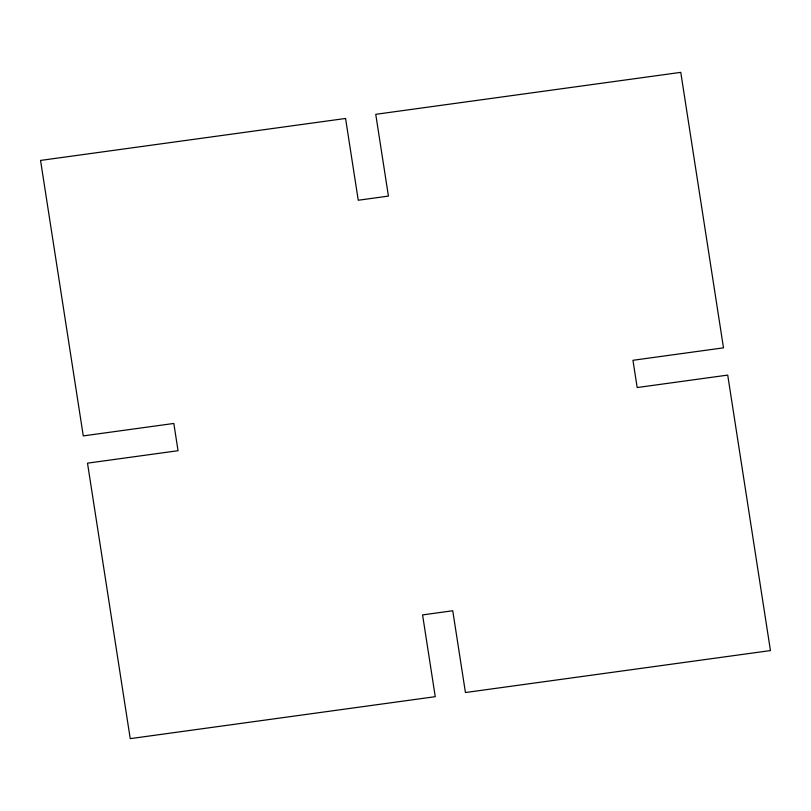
<?xml version="1.0" encoding="UTF-8"?>
<svg xmlns="http://www.w3.org/2000/svg" width="811" height="811" viewBox="0 0 811 811"><rect width="100%" height="100%" fill="white"/><g stroke="black" fill="none" stroke-linecap="round" stroke-linejoin="round"><path stroke-width="1.22" d="M345.567 118.467L40.55 160.426L83.28 435.902L173.818 423.454L178.045 450.703L87.507 463.162L130.236 738.639L435.254 696.679L422.572 614.91L452.751 610.754L465.433 692.533L770.45 650.574L727.72 375.098L637.182 387.546L632.955 360.297L723.493 347.838L680.764 72.361L375.746 114.321L388.428 196.09L358.249 200.246L345.567 118.467"/></g></svg>
